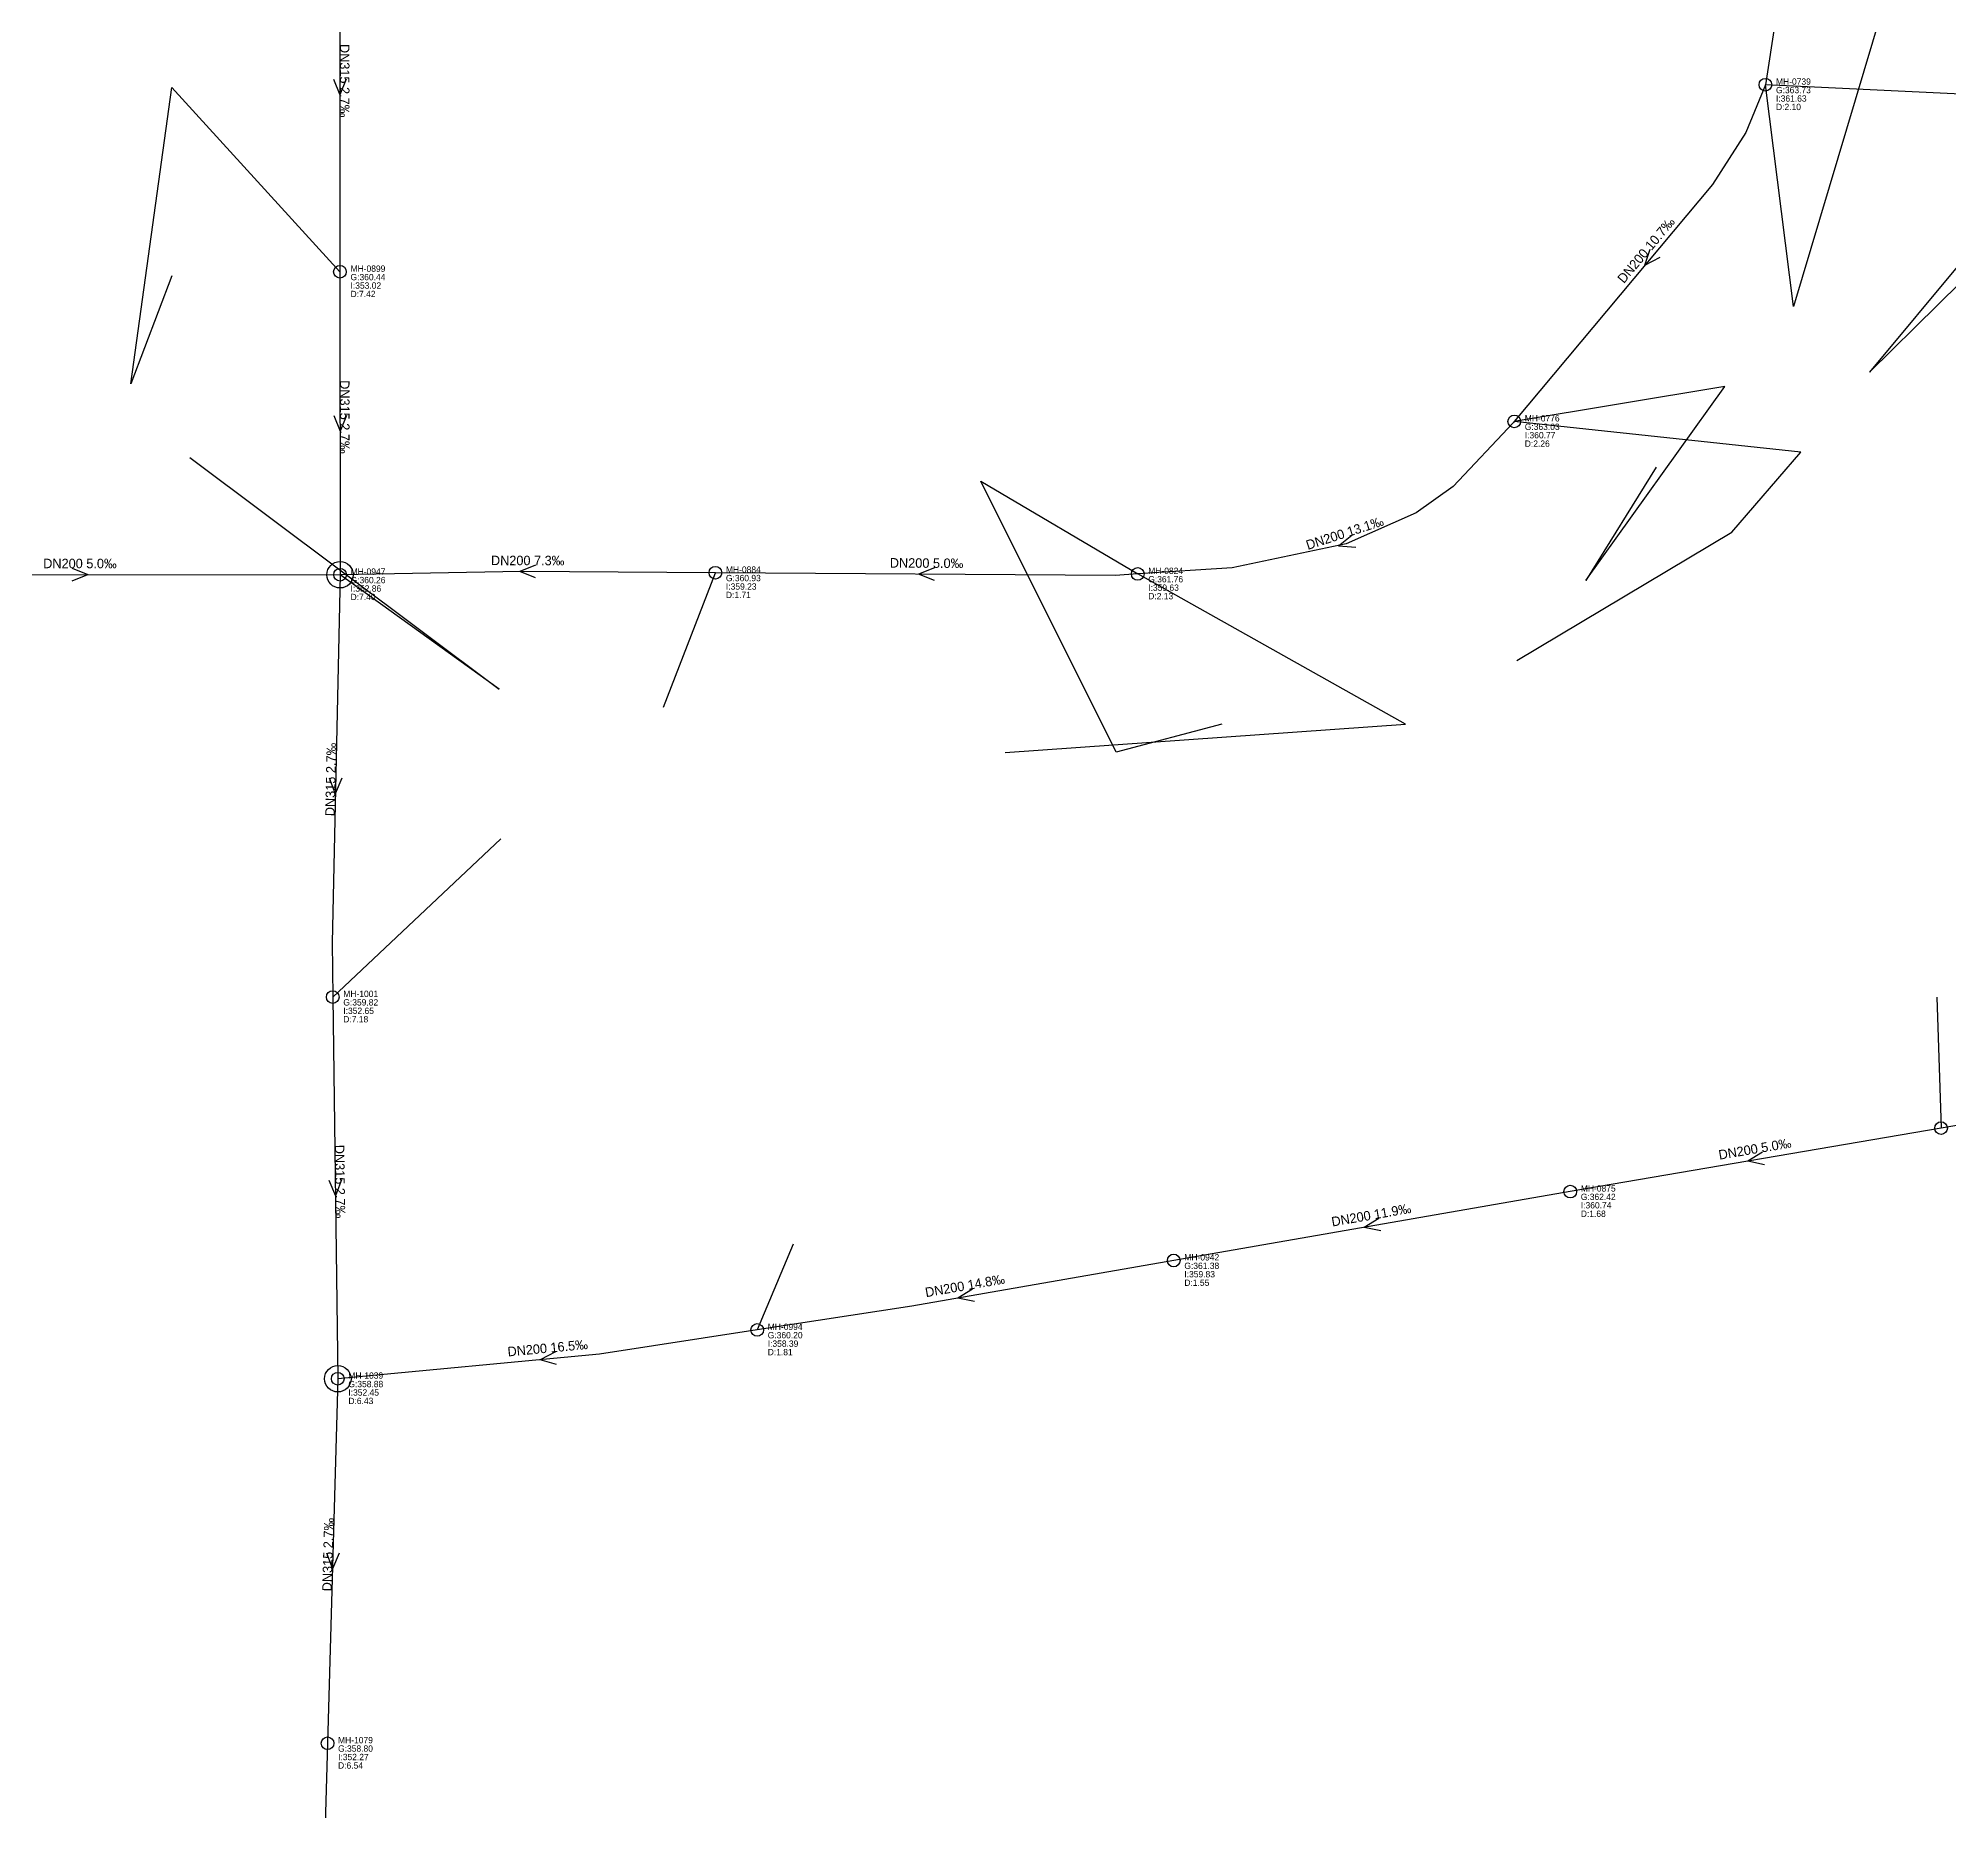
# Model space of a CAD drawing. Header units: metres. Extents: x 449900 to 451990, y 2566732 to 2570847.
# Drawn here: x 450915.5 to 451277.6, y 2568667 to 2569002.9 of the extents above; entities that cross this region are included whole.
import ezdxf
from ezdxf.enums import TextEntityAlignment as Align

# ---------------------------------------------------------------- set-up
doc = ezdxf.new("R2010")
doc.units = ezdxf.units.M
for name, color, linetype in [('SEW-DROP', 6, 'Continuous'), ('SEW-LABEL', 2, 'Continuous'), ('SEW-MH', 7, 'Continuous'), ('SEW-MH-LABEL', 8, 'Continuous'), ('SEW-PIPE-DN200', 3, 'Continuous'), ('SEW-PIPE-DN315', 5, 'Continuous'), ('SEW-RIDER', 8, 'Continuous')]:
    doc.layers.add(name, color=color, linetype=linetype)

msp = doc.modelspace()

# ---------------------------------------------------------------- linework, layer by layer
at = {"layer": 'SEW-DROP'}
for centre in [(450972.67, 2568901.31), (450972.67, 2568901.31), (450972.25, 2568749.02)]:
    msp.add_circle(centre, 2.5, dxfattribs=at)
at = {"layer": 'SEW-LABEL'}
for p, q in [((450971.46, 2568995.2), (450972.66, 2568992.2)), ((450973.86, 2568995.2), (450972.66, 2568992.2)), ((451220.77, 2568962.95), (451219.77, 2568959.88)), ((451222.62, 2568961.41), (451219.77, 2568959.88)), ((450971.47, 2568931.51), (450972.67, 2568928.51)), ((450973.87, 2568931.51), (450972.67, 2568928.51)), ((451164.3, 2568908.77), (451161.81, 2568906.7)), ((451165.04, 2568906.48), (451161.81, 2568906.7)), ((450921.91, 2568902.55), (450924.91, 2568901.35)), ((450921.91, 2568900.15), (450924.91, 2568901.35)), ((451009.71, 2568903.12), (451006.71, 2568901.93)), ((451009.71, 2568900.72), (451006.71, 2568901.93)), ((451085.27, 2568902.62), (451082.26, 2568901.44)), ((451085.25, 2568900.22), (451082.26, 2568901.44)), ((450970.63, 2568862.84), (450971.76, 2568859.82)), ((450973.03, 2568862.79), (450971.76, 2568859.82)), ((451242.08, 2568791.92), (451239.32, 2568790.23)), ((451242.48, 2568789.55), (451239.32, 2568790.23)), ((450970.55, 2568786.66), (450971.79, 2568783.67)), ((450972.95, 2568786.69), (450971.79, 2568783.67)), ((451169.41, 2568779.39), (451166.66, 2568777.69)), ((451169.82, 2568777.02), (451166.66, 2568777.69)), ((451092.46, 2568766.01), (451089.71, 2568764.31)), ((451092.87, 2568763.64), (451089.71, 2568764.31)), ((451013.46, 2568754.09), (451010.59, 2568752.61)), ((451013.68, 2568751.7), (451010.59, 2568752.61)), ((450970.12, 2568716.03), (450971.23, 2568712.99)), ((450972.52, 2568715.96), (450971.23, 2568712.99))]:
    msp.add_line(p, q, dxfattribs=at)
at = {"layer": 'SEW-MH'}
for centre in [(451242.65, 2568994.13), (450972.66, 2568958.7), (451195.07, 2568930.35), (450972.67, 2568901.31), (451043.76, 2568901.69), (451123.75, 2568901.47), (450971.29, 2568821.32), (451275.92, 2568796.49), (451205.68, 2568784.48), (451130.59, 2568771.42), (451051.68, 2568758.27), (450972.25, 2568749.02), (450970.3, 2568679.97)]:
    msp.add_circle(centre, 1.2, dxfattribs=at)
at = {"layer": 'SEW-PIPE-DN200'}
for points in [[(451244.9, 2569068.49), (451244.47, 2569006.08), (451242.65, 2568994.13)], [(451242.65, 2568994.13), (451238.92, 2568985.06), (451232.63, 2568975.25), (451195.07, 2568930.35)], [(451195.07, 2568930.35), (451194.92, 2568930.17), (451183.53, 2568918.02), (451176.48, 2568913.05), (451163.25, 2568907.17), (451141.67, 2568902.63), (451123.75, 2568901.47)], [(450874.16, 2568901.39), (450972.67, 2568901.31)], [(451043.76, 2568901.69), (451006.9, 2568901.93), (450972.67, 2568901.31)], [(451123.75, 2568901.47), (451119.46, 2568901.19), (451043.76, 2568901.69)], [(451354.78, 2568809.97), (451275.92, 2568796.49)], [(451275.92, 2568796.49), (451205.68, 2568784.48)], [(451205.68, 2568784.48), (451130.59, 2568771.42)], [(451130.59, 2568771.42), (451080.97, 2568762.79), (451051.68, 2568758.27)], [(451051.68, 2568758.27), (451021.8, 2568753.66), (450972.25, 2568749.02)]]:
    msp.add_lwpolyline(points, dxfattribs=at)
at = {"layer": 'SEW-PIPE-DN315'}
for points in [[(450972.66, 2569028.7), (450972.66, 2568958.7)], [(450972.66, 2568958.7), (450972.67, 2568901.31)], [(450972.67, 2568901.31), (450971.15, 2568831.65), (450971.29, 2568821.32)], [(450971.29, 2568821.32), (450972.25, 2568749.02)], [(450972.25, 2568749.02), (450970.3, 2568679.97)], [(450970.3, 2568679.97), (450969.55, 2568653.58), (450967.36, 2568623.15), (450965.21, 2568610.23)]]:
    msp.add_lwpolyline(points, dxfattribs=at)
at = {"layer": 'SEW-RIDER'}
for points in [[(451269.66, 2569004.88), (451269.66, 2569024.88), (451247.95, 2568952.12), (451242.65, 2568994.13)], [(450940.83, 2568957.96), (450933.04, 2568937.46), (450940.79, 2568993.61), (450972.66, 2568958.7)], [(451280.22, 2568961.14), (451262.37, 2568939.72), (451314.15, 2568990.71), (451242.65, 2568994.13)], [(451221.98, 2568921.71), (451208.62, 2568900.23), (451234.93, 2568936.95), (451195.07, 2568930.35)], [(451195.59, 2568885.07), (451236.31, 2568909.41), (451249.33, 2568924.56), (451195.07, 2568930.35)], [(450944.25, 2568923.5), (451002.8, 2568879.63), (450972.67, 2568901.31)], [(451139.66, 2568872.99), (451119.66, 2568867.72), (451094.03, 2568919.02), (451123.75, 2568901.47)], [(451033.96, 2568876.25), (451043.76, 2568901.69)], [(451098.66, 2568867.66), (451174.48, 2568872.99), (451123.75, 2568901.47)], [(451003.14, 2568851.3), (450971.29, 2568821.32)], [(451275.12, 2568821.33), (451275.92, 2568796.49)], [(451058.5, 2568774.49), (451051.68, 2568758.27)]]:
    msp.add_lwpolyline(points, dxfattribs=at)

# ---------------------------------------------------------------- texts
at = {"layer": 'SEW-LABEL'}
for s, rotation, p in [('DN315 2.7‰', -89.9978, (450972.66, 2568994.9)), ('DN200 10.7‰', 50.0865, (451220.73, 2568962.23)), ('DN315 2.7‰', -89.9978, (450972.67, 2568931.21)), ('DN200 13.1‰', 17.9079, (451163.24, 2568908.36)), ('DN200 5.0‰', -0.0486, (450923.41, 2568902.55)), ('DN200 7.3‰', 359.8678, (451008.21, 2568903.12)), ('DN200 5.0‰', 359.6236, (451083.76, 2568902.63)), ('DN315 2.7‰', 88.7549, (450971.8, 2568862.52)), ('DN315 2.7‰', -89.2361, (450971.77, 2568786.37)), ('DN200 5.0‰', 9.7033, (451240.8, 2568791.68)), ('DN200 11.9‰', 9.8638, (451168.14, 2568779.15)), ('DN200 14.8‰', 9.8638, (451091.18, 2568765.77)), ('DN200 16.5‰', 5.3564, (451012.08, 2568753.95)), ('DN315 2.7‰', 88.376, (450971.28, 2568715.69))]:
    msp.add_text(s, height=1.8, rotation=rotation, dxfattribs=at).set_placement(p, align=Align.CENTER)
at = {"layer": 'SEW-MH-LABEL'}
for s, p in [('MH-0739', (451244.65, 2568994.13)), ('G:363.73', (451244.65, 2568992.53)), ('I:361.63', (451244.65, 2568990.93)), ('D:2.10', (451244.65, 2568989.33)), ('MH-0899', (450974.66, 2568958.7)), ('G:360.44', (450974.66, 2568957.1)), ('D:7.42', (450974.66, 2568953.9)), ('I:353.02', (450974.66, 2568955.5)), ('G:363.03', (451197.07, 2568928.75)), ('MH-0776', (451197.07, 2568930.35)), ('D:2.26', (451197.07, 2568925.55)), ('I:360.77', (451197.07, 2568927.15)), ('G:360.26', (450974.67, 2568899.71)), ('MH-0947', (450974.67, 2568901.31)), ('G:360.93', (451045.76, 2568900.09)), ('MH-0884', (451045.76, 2568901.69)), ('G:361.76', (451125.75, 2568899.87)), ('MH-0824', (451125.75, 2568901.47)), ('D:7.40', (450974.67, 2568896.51)), ('I:352.86', (450974.67, 2568898.11)), ('D:1.71', (451045.76, 2568896.89)), ('I:359.23', (451045.76, 2568898.49)), ('D:2.13', (451125.75, 2568896.67)), ('I:359.63', (451125.75, 2568898.27)), ('G:359.82', (450973.29, 2568819.72)), ('MH-1001', (450973.29, 2568821.32)), ('D:7.18', (450973.29, 2568816.52)), ('I:352.65', (450973.29, 2568818.12)), ('MH-0875', (451207.68, 2568784.48)), ('G:362.42', (451207.68, 2568782.88)), ('I:360.74', (451207.68, 2568781.28)), ('D:1.68', (451207.68, 2568779.68)), ('G:361.38', (451132.59, 2568769.82)), ('MH-0942', (451132.59, 2568771.42)), ('D:1.55', (451132.59, 2568766.62)), ('I:359.83', (451132.59, 2568768.22)), ('MH-0994', (451053.68, 2568758.27)), ('G:360.20', (451053.68, 2568756.67)), ('I:358.39', (451053.68, 2568755.07)), ('D:1.81', (451053.68, 2568753.47)), ('G:358.88', (450974.25, 2568747.42)), ('MH-1039', (450974.25, 2568749.02)), ('D:6.43', (450974.25, 2568744.22)), ('I:352.45', (450974.25, 2568745.82)), ('MH-1079', (450972.3, 2568679.97)), ('G:358.80', (450972.3, 2568678.37)), ('D:6.54', (450972.3, 2568675.17)), ('I:352.27', (450972.3, 2568676.77))]:
    msp.add_text(s, height=1.2, dxfattribs=at).set_placement(p)

doc.saveas('drawing.dxf')
